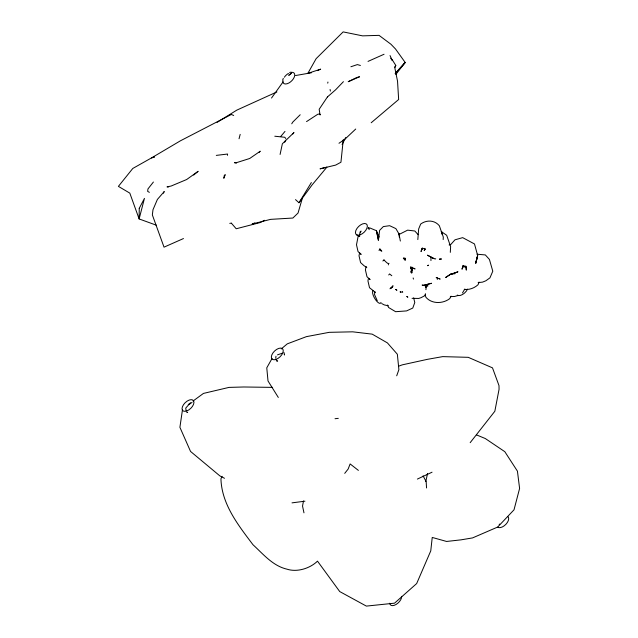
<?xml version="1.0" encoding="UTF-8"?>
<svg xmlns="http://www.w3.org/2000/svg" width="638" height="638" viewBox="0 0 638 638"><rect width="100%" height="100%" fill="white"/><g stroke="black" fill="none" stroke-linecap="round" stroke-linejoin="round"><path stroke-width="0.96" d="M405.138 260.344L405.042 258.111M417.826 239.585L418.664 228.962L420.681 224.05C426.471 219.775 434.51 219.927 439.335 225.74L443.298 237.041L443.163 239.577M430.953 260.599L430.961 257.114C431.766 257.672 435.985 259.722 435.722 258.725M275.72 358.261L275.975 356.227M227.495 155.329L227.567 154.037L216.298 155.385M465.046 267.593L465.174 266.134M343.276 139.706L340.939 162.235L335.692 165.083L320.037 168.839L326.911 167.116L312.165 184.829L298.983 202.74L295.506 199.622M374.881 291.733L374.514 294.493L377.249 300.713M182.492 409.62L179.9 427.316L190.547 451.441L219.847 475.876L224.496 478.285M450.308 252.361L450.627 246.555L446.664 235.255L441.217 231.554M412.698 267.25L411.677 273.12M425.618 287.228L425.945 285.298M327.741 83.147L327.932 82.047M421.917 249.546L422.173 248.118M359.641 252.417L359.019 255.782L360.574 262.569L364.067 265.775L366.794 267.37M366.053 266.58L365.422 269.938L366.986 276.733L370.056 279.556L369.211 278.543M368.413 278.407L367.951 280.927L369.506 287.714L375.415 292.403M358.173 236.06L356.498 244.801L358.054 251.587L361.132 254.41L360.279 253.398M412.044 298.337L418.751 298.448L421.12 297.643L424.964 295.585L425.45 293.695M280.09 154.452L282.355 143.789L293.959 132.537L292.81 133.996M425.809 481.467L427.572 473.444M303.513 500.926L302.532 506.046L303.967 512.832M437.285 279.42L437.628 278.024L436.177 277.586L440.156 279.157L439.47 278.527M239.043 138.773L240.175 134.371M302.54 197.549L298.042 213.044L292.874 218.036L270.616 219.36L252.154 224.018L254.873 222.885M392.314 59.892L395.775 65.411L394.906 68.314L397.538 81.178L398.646 99.504L371.196 122.751M378.342 240.374L376.444 230.701L369.896 227.965L368.014 228.292M388.351 264.898L388.486 264.475M421.846 248.86L421.016 251.539L422.476 248.134L425.147 249.203L424.262 250.455L425.147 249.203L424.956 248.334M282.793 79.79L283.288 78.354M396.708 375.798L398.886 369.641L397.354 354.242L387.41 342.901L372.185 334.137L352.702 331.824L329.208 332.334L306.423 336.641L287.291 343.85L281.23 348.938M389.052 263.295C388.662 265.105 384.634 260.551 383.932 259.921M359.561 234.066L361.044 231.084L359.888 232.184M479.122 282.195L478.037 284.739C474.305 288.137 469.345 290.003 464.297 289.365M284.7 142.274L285.617 140.169M410.633 272.251L411.646 270.018L411.024 267.242M222.08 476.307L220.939 478.803C221.681 504.315 238.301 525.241 252.999 544.748C263.247 554.127 272.673 565.786 286.829 569.136C297.252 572.541 310.02 568.386 317.501 561.145L339.727 591.562L366.364 606.1L394.531 603.173L416.67 583.555L430.762 550.873L432.237 537.443L446.584 541.455L460.987 539.852L472.551 537.914L497.672 527.052L514.013 509.818L519.603 488.437L517.426 471.155L504.817 451.688L485.303 438.537L476.411 434.861M163.416 193.186L164.261 191.512L157.387 199.439L152.984 209.743L152.354 214.934L164.03 247.161L183.473 238.548M342.12 144.531L345.724 137.521M307.747 73.553L316.137 58.656L343.148 31.9L362.567 35.856L379.052 35.361L390.934 44.237L395.552 49.03L405.194 62.476L395.799 74.471M272.027 358.516L266.772 367.831L268.008 380.966L278.32 397.45M291.757 123.788L292.69 122.193L300.187 114.76M392.25 287.1L393.048 285.768L390.576 288.4L392.25 287.1L389.954 288.775M451.122 296.263L449.654 298.704C442.804 303.887 431.727 304.127 425.897 297.236L425.187 294.963M462.494 292.922L464.775 289.134M298.983 202.74L311.352 182.556M327.422 96.952L335.636 89.775L343.427 81.672M384.012 259.913L382.872 260.982M327.629 96.633L319.175 109.273L320.077 114.968L320.547 114.545M394.475 67.301L395.775 65.411M402.267 291.646L402.761 292.132L400.305 292.092L400.624 291.638M271.517 98.037L283.081 81.887M378.98 250.367L379.793 249.291L381.795 251.213L381.093 250.16M344.719 473.356L348.133 469.066L350.134 463.938L358.389 470.397M388.717 274.97L389.571 273.941L391.804 275.736M153.399 182.029L147.944 188.944L147.649 191.392L149.388 192.333M284.987 131.412L280.911 136.253M395.241 73.577L405.194 62.476L395.233 73.402M417.396 479.074L432.046 472.2M258.94 152.538L260.256 151.198L249.721 158.479L236.467 162.674L234.417 162.674L236.363 163.113M355.717 129.036L344.783 139.339L338.985 143.263M292.005 502.864L304.932 501.189M193.673 175.067L198.147 171.303L186.663 179.525L171.12 186.041L166.996 186.878L168.695 186.918M470.174 442.668L494.841 411.247L499.068 389.284L498.988 385.583L492.496 367.863L468.252 357.328L442.708 356.626L427.412 359.338L402.267 364.856L398.694 366.164M499.155 524.5L499.674 524.069M188.242 404.54L190.642 402.785M193.051 401.023L203.458 393.415L229.026 387.394L243.716 386.987L272.625 387.378M306.535 121.603L317.788 114.25L319.582 114.003M217.087 122.376L236.794 110.135L276.892 91.936M277.482 354.864L282.275 353.229M192.006 402.45L188.657 404.779L185.73 408.113L186.137 410.752M264.555 220.293L260.2 222.558L236.219 228.771L231.427 223.236M317.58 70.627L320.627 69.151L307.803 73.378M368.022 61.4L384.06 54.254M478.994 282.251L478.165 282.61L482.583 282.116L485.869 280.776L489.944 277.865L492.791 271.206L489.418 259.435L485.335 254.929L477.033 254.227M451.018 296.303L450.348 296.582L454.559 296.495L458.212 295.45M154.364 156.924L151.541 157.889L132.792 168.456L118.397 186.376L129.809 193.123L139.132 218.946L156.462 225.238M350.884 66.751L357.392 64.59L360.406 65.475M154.372 157.036L151.541 157.889L180.418 140.807L231.331 114.481L233.683 115.47M449.12 244.976L450.763 244.514L454.99 239.808L462.67 237.639L474.489 243.955L477.655 255.503L475.773 263.279L477.655 255.503L476.1 261.747L475.852 261.149M431.304 283.312L423.417 285.441L422.109 285.074L428.01 285.88L423.417 285.441L431.519 283.288M289.62 72.493L291.04 72.15M229.784 223.38L231.347 223.109M295.53 75.539L311.488 72.748M439.383 259.172L441.48 258.996L439.47 259.156M335.022 418.719L338.292 418.345M464.911 266.134L462.981 266.142L462.048 269.053L462.981 266.142L466.147 266.684L466.314 270.121L465.876 266.126M274.795 136.221L284.755 137.274L285.816 138.542M450.962 274.053L455.014 273.734L454.392 273.168M276.246 360.765L277.634 361.092L276.892 360.781M186.95 412.339L187.676 412.507L187.062 412.22M424.589 285.505L426.662 286.462L426.208 285.888L425.937 289.7M427.604 255.304L433.808 258.589L427.524 255.176M381.668 303.544L384.259 304.908L388.127 305.785L387.657 305.243M356.403 234.688L359.728 236.515L359.266 235.948M405.106 258.789L403.663 257.943L403.368 258.446M410.433 266.979L415.083 268.965L414.19 268.335M407.818 297.125L406.749 296.447L407.674 297.037M418.105 234.648L414.836 231.004L407.634 230.143L399.244 234.369L395.879 228.611L389.643 225.692L383.334 226.586L379.626 230.35L378.462 239.968L376.444 230.701L379.116 237.065M390.687 58.21L392.179 60.291L390.025 55.546M369.163 229.656L368.533 227.567M411.063 267.099L412.339 270.52M403.391 258.231L403.806 258.956M423.082 475.852L426.16 481.634L426.559 487.974M387.553 305.124L388.598 307.5L395.608 311.703L406.573 310.913L412.778 308.05L414.78 302.516L413.647 297.818M410.569 267.45L411.646 270.018L410.681 267.609M411.295 271.03L411.829 272.777L411.287 270.919M413.145 277.961L413.488 279.101M284.333 354.297L284.516 354.999L283.974 352.511M400.193 291.63L400.305 292.092M425.618 285.441L426.025 287.355M330.085 89.472L330.388 91.082M400.345 241.044L398.933 233.468L399.364 237.296M404.763 258.143L405.042 260.033M462.965 265.392L463.196 267.274M441.703 231.658L441.975 234.21M412.427 268.885L412.475 270.775M507.752 516.493A7.337 3.98 -44 0 1 505.998 524.205A7.337 3.98 -44 0 1 497.752 527.171M401.661 596.347A7.337 3.98 -44 0 1 396.023 604.513A7.337 3.98 -44 0 1 389.754 603.229M381.022 302.428A7.337 2.568 60 0 1 375.463 299.589A7.337 2.568 60 0 1 372.951 290.713M467.558 289.142A7.337 3.98 -44 0 1 457.247 295.099M291.494 72.333A7.337 3.98 -44 0 1 294.317 77.023A7.337 3.98 -44 0 1 287.044 83.761A7.337 3.98 -44 0 1 282.953 80.244M284.357 77.23A7.337 3.98 -44 0 1 288.472 73.418M139.243 208.339L139.132 218.946L144.451 198.378L139.243 208.339M224.289 175.689L223.818 178.297L225.23 174.653L224.289 175.689M428.265 265.209L427.795 265.671L428.265 265.209M290.067 74.207L288.719 75.348L291.327 73.33L290.067 74.207M445.779 277.386L450.851 274.053L445.779 277.386M356.714 77.533L348.204 81.704L359.577 76.767L356.714 77.533M457.829 271.844L451.433 274.109L457.829 271.844M396.804 290.138L395.743 289.461L396.804 290.138M380.503 250.694L379.833 248.828L380.463 250.71M186.759 410.96A7.337 3.98 -44 0 0 193.665 400.959A7.337 3.98 -44 0 0 183.569 404.596A7.337 3.98 -44 0 0 186.759 410.96M276.055 359.385A7.337 3.98 -44 0 0 282.969 349.385A7.337 3.98 -44 0 0 272.865 353.021A7.337 3.98 -44 0 0 276.055 359.385M360.167 234.808A7.337 3.98 -44 0 0 367.073 224.807A7.337 3.98 -44 0 0 356.969 228.436A7.337 3.98 -44 0 0 360.167 234.808"/></g></svg>
